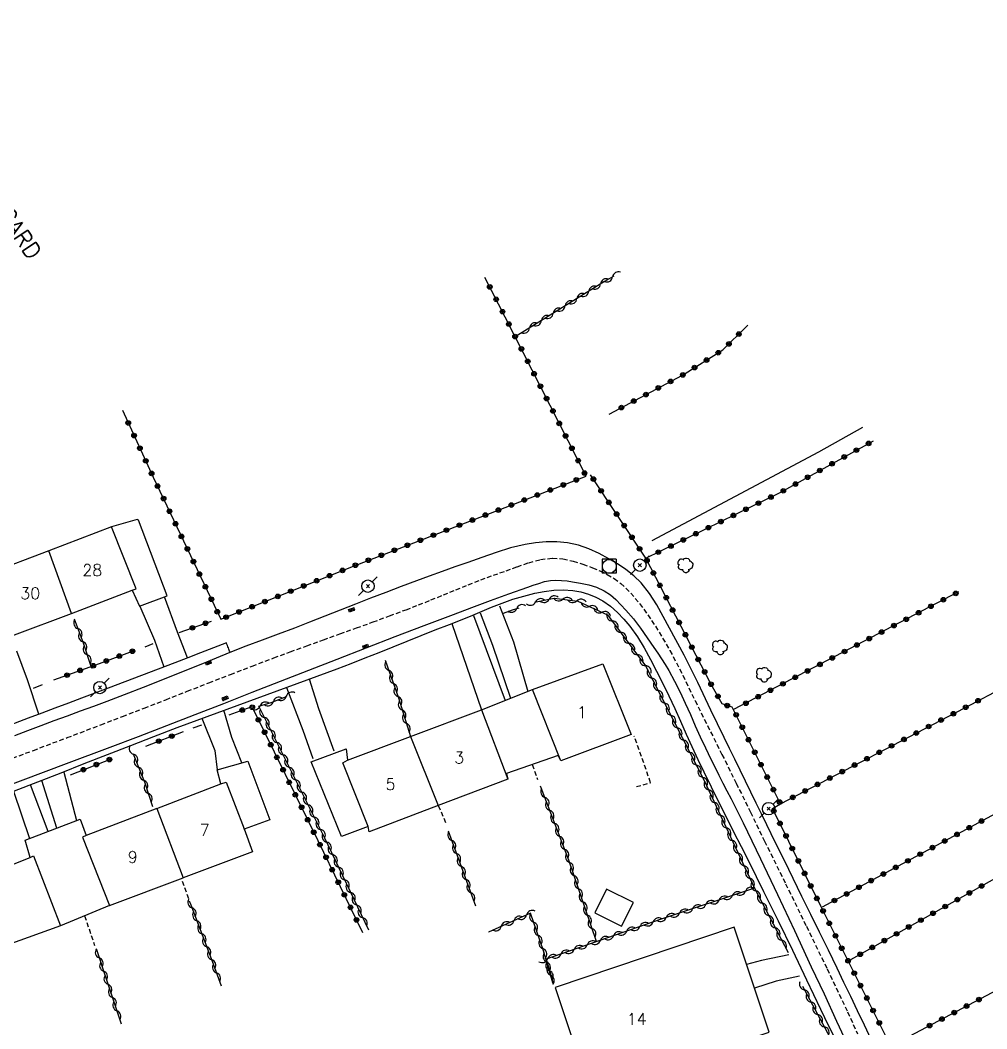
# Model space of a CAD drawing. Header units: millimetres. Extents: x 157000 to 158001, y 157000 to 158002.
# Drawn here: x 157715.7 to 157819.8, y 157885.9 to 157994.6 of the extents above; entities that cross this region are included whole.
import ezdxf
from ezdxf.enums import TextEntityAlignment as Align

# ---------------------------------------------------------------- set-up
doc = ezdxf.new("R2010")
doc.units = ezdxf.units.MM
doc.linetypes.add('DASHED', pattern=[0.75, 0.5, -0.25])
doc.layers.get('0').update_dxf_attribs({"linetype": 'CONTINUOUS'})
for name, color, linetype in [('W0001', 6, 'DASHED'), ('W0008', 7, 'CONTINUOUS'), ('W0014', 7, 'CONTINUOUS'), ('W0017', 7, 'CONTINUOUS'), ('W0101', 7, 'CONTINUOUS'), ('W0104', 1, 'CONTINUOUS'), ('W0112', 1, 'DASHED'), ('W0300', 7, 'CONTINUOUS'), ('W0310', 3, 'CONTINUOUS'), ('W0323', 7, 'CONTINUOUS'), ('W0401', 7, 'CONTINUOUS'), ('W0420', 7, 'CONTINUOUS'), ('W0473', 7, 'CONTINUOUS'), ('W0989', 7, 'CONTINUOUS'), ('W0991', 7, 'CONTINUOUS'), ('W1102', 7, 'CONTINUOUS')]:
    doc.layers.add(name, color=color, linetype=linetype)
doc.styles.get("Standard").update_dxf_attribs({"font": 'romans.shx', "width": 0.85})

# ---------------------------------------------------------------- blocks, each defined once
blk = doc.blocks.new('T473')
for p, q in [((-0.166667, 0.166667), (0.166667, -0.166667)), ((-0.166667, -0.166667), (0.166667, 0.166667)), ((0.500001, 0.500001), (1.000002, 1.000002)), ((-1.000002, -1.000002), (-0.500001, -0.500001))]:
    blk.add_line(p, q)
blk.add_ellipse((0, 0), major_axis=(0.471405, 0.471405), ratio=1, start_param=5.4977871438, end_param=11.780972451)
blk = doc.blocks.new('T300')
for p, q in [((-0.8, 0.51), (-0.86, 0.34)), ((-0.86, 0.34), (-0.86, 0.17)), ((-0.86, 0.17), (-0.74, 0.06)), ((-0.69, 0.63), (-0.8, 0.51)), ((-0.8, -0.06), (-0.74, 0.06)), ((-0.74, 0.06), (-0.69, 0.11)), ((-0.57, 0.69), (-0.69, 0.63)), ((-0.46, 0.69), (-0.57, 0.69)), ((-0.29, 0.63), (-0.46, 0.69)), ((-0.29, 0.63), (-0.17, 0.74)), ((-0.23, 0.57), (-0.29, 0.63)), ((-0.17, 0.74), (-0.06, 0.8)), ((-0.06, 0.8), (0.06, 0.8)), ((0.06, 0.8), (0.23, 0.74)), ((0.23, 0.74), (0.34, 0.63)), ((0.34, 0.63), (0.4, 0.51)), ((0.46, 0.46), (0.34, 0.46)), ((0.4, 0.51), (0.4, 0.46)), ((0.57, 0.4), (0.46, 0.46)), ((0.57, 0.4), (0.69, 0.29)), ((0.69, 0.29), (0.74, 0.17)), ((0.74, 0.06), (0.69, -0.17)), ((0.74, 0.17), (0.74, 0.06)), ((-0.8, -0.17), (-0.8, -0.06)), ((-0.8, -0.23), (-0.8, -0.17)), ((-0.74, -0.34), (-0.8, -0.23)), ((-0.69, -0.4), (-0.74, -0.34)), ((-0.51, -0.46), (-0.69, -0.4)), ((-0.4, -0.46), (-0.51, -0.46)), ((-0.4, -0.46), (-0.34, -0.46)), ((-0.34, -0.46), (-0.34, -0.4)), ((-0.34, -0.51), (-0.34, -0.46)), ((-0.29, -0.63), (-0.34, -0.51)), ((-0.17, -0.74), (-0.29, -0.63)), ((-0.06, -0.8), (-0.17, -0.74)), ((0.06, -0.8), (-0.06, -0.8)), ((0.17, -0.74), (0.06, -0.8)), ((0.23, -0.69), (0.17, -0.74)), ((0.29, -0.46), (0.23, -0.46)), ((0.29, -0.63), (0.23, -0.69)), ((0.46, -0.4), (0.29, -0.46)), ((0.34, -0.51), (0.29, -0.63)), ((0.34, -0.51), (0.34, -0.46)), ((0.57, -0.34), (0.46, -0.4)), ((0.63, -0.29), (0.57, -0.34)), ((0.69, -0.17), (0.63, -0.29))]:
    blk.add_line(p, q)
blk = doc.blocks.new('T401')
for p, q in [((-0.3, 0.3), (0, 0.3)), ((-0.3, -0.25), (-0.3, 0.3)), ((-0.3, 0.15), (0, 0.15)), ((-0.3, 0), (0, 0)), ((0, 0.3), (0, -0.25)), ((-0.3, -0.15), (0, -0.15)), ((-0.3, -0.25), (-0.3, -0.3)), ((-0.3, -0.3), (0, -0.3)), ((0, -0.3), (0, -0.25))]:
    blk.add_line(p, q)
blk = doc.blocks.new('T420')
for p, q in [((0.75, 0.75), (-0.75, 0.75)), ((-0.75, 0.75), (-0.75, -0.75)), ((0.75, 0.75), (0.75, -0.75)), ((0.75, -0.75), (-0.75, -0.75))]:
    blk.add_line(p, q)
blk.add_ellipse((0, 0), major_axis=(-0.53, 0.53), ratio=1, start_param=3.926991, end_param=10.210176)
blk = doc.blocks.new('t310o')
at = {"color": 0, "linetype": 'Continuous'}
for centre, start, end in [((-0.5, 0.38), 216.8699, 323.1304), ((0.5, -0.37), 36.8699, 143.1303)]:
    blk.add_arc(centre, 0.625, start, end, dxfattribs=at)
blk = doc.blocks.new('t323o')
at = {"color": 0, "linetype": 'Continuous'}
for radius in [0.25, 0.15]:
    blk.add_circle((0, 0), radius, dxfattribs=at)

msp = doc.modelspace()

# ---------------------------------------------------------------- linework, layer by layer
at = {"layer": 'W0001'}
msp.add_lwpolyline([(157713.48, 157914.54), (157717.13, 157915.91), (157720.76, 157917.28), (157724.4, 157918.67), (157726.73, 157919.56), (157729.06, 157920.46), (157731.38, 157921.37), (157733.7, 157922.28), (157736.03, 157923.19), (157738.36, 157924.09), (157740.69, 157924.99), (157743.02, 157925.87), (157744.79, 157926.53), (157746.57, 157927.18), (157748.35, 157927.82), (157750.14, 157928.46), (157751.92, 157929.1), (157753.7, 157929.74), (157755.48, 157930.4), (157757.25, 157931.06), (157758.6, 157931.58), (157759.94, 157932.11), (157761.28, 157932.66), (157762.62, 157933.21), (157763.96, 157933.75), (157765.3, 157934.27), (157766.66, 157934.78), (157768.02, 157935.25), (157769.23, 157935.68), (157770.46, 157936.12), (157771.73, 157936.47), (157773.04, 157936.62), (157774.15, 157936.54), (157775.25, 157936.3), (157776.3, 157935.96), (157777.33, 157935.58), (157778.13, 157935.24), (157778.91, 157934.86), (157779.67, 157934.42), (157780.37, 157933.9), (157781.45, 157932.86), (157782.41, 157931.72), (157783.28, 157930.51), (157784.11, 157929.28), (157785.67, 157926.68), (157787.06, 157924), (157788.37, 157921.28), (157789.71, 157918.58), (157791.27, 157915.48), (157792.81, 157912.37), (157794.34, 157909.26), (157795.86, 157906.14), (157798.12, 157901.55), (157800.37, 157896.96), (157802.6, 157892.36), (157804.79, 157887.74), (157805.87, 157885.39)], dxfattribs=at)
at = {"layer": 'W0008'}
msp.add_lwpolyline([(157807.35, 157884.78), (157806.61, 157886.32), (157805.88, 157887.85), (157805.15, 157889.38), (157804.41, 157890.92), (157803.67, 157892.45), (157802.73, 157894.38), (157801.78, 157896.31), (157800.83, 157898.24), (157799.89, 157900.17), (157798.94, 157902.1), (157797.99, 157904.03), (157797.04, 157905.96), (157796.1, 157907.89), (157795.52, 157909.07), (157794.95, 157910.24), (157794.38, 157911.42), (157793.81, 157912.6), (157793.24, 157913.77), (157792.67, 157914.95), (157792.1, 157916.12), (157791.52, 157917.29), (157790.08, 157920.25), (157788.66, 157923.22), (157787.19, 157926.17), (157785.63, 157929.07), (157784.94, 157930.32), (157784.25, 157931.59), (157783.47, 157932.81), (157782.57, 157933.95), (157781.78, 157934.71), (157780.93, 157935.4), (157780.03, 157936.01), (157779.09, 157936.56), (157778.04, 157937.12), (157776.95, 157937.61), (157775.81, 157938), (157774.64, 157938.27), (157773.5, 157938.39), (157772.34, 157938.38), (157771.2, 157938.27), (157770.07, 157938.1), (157768.49, 157937.74), (157766.95, 157937.24), (157765.43, 157936.69), (157763.91, 157936.15), (157762.52, 157935.68), (157761.14, 157935.19), (157759.76, 157934.69), (157758.38, 157934.18), (157756.73, 157933.56), (157755.08, 157932.93), (157753.44, 157932.29), (157751.8, 157931.65), (157750.16, 157931.01), (157748.52, 157930.36), (157746.87, 157929.72), (157745.23, 157929.09), (157743.49, 157928.43), (157741.76, 157927.77), (157740.02, 157927.12), (157738.28, 157926.46)], dxfattribs=at)
at = {"layer": 'W0014'}
for points in [[(157711.31, 157910.97), (157716.01, 157912.72), (157720.7, 157914.48), (157725.38, 157916.25), (157728.44, 157917.42), (157731.5, 157918.6), (157734.56, 157919.79), (157737.62, 157920.97), (157740.67, 157922.17), (157743.73, 157923.36), (157746.79, 157924.54), (157749.84, 157925.73), (157752.97, 157926.94), (157756.1, 157928.16), (157759.22, 157929.36), (157762.36, 157930.55), (157764.35, 157931.3), (157766.34, 157932.05), (157768.34, 157932.78), (157770.36, 157933.48), (157770.96, 157933.69), (157771.56, 157933.9), (157772.17, 157934.09), (157772.8, 157934.21), (157773.4, 157934.24), (157774, 157934.22), (157774.59, 157934.16), (157775.18, 157934.07), (157776.05, 157933.92), (157776.92, 157933.73), (157777.78, 157933.48), (157778.59, 157933.11), (157779.26, 157932.68), (157779.85, 157932.16), (157780.4, 157931.6), (157780.93, 157931.03), (157781.75, 157930.07), (157782.5, 157929.06), (157783.22, 157928.02), (157783.93, 157926.99), (157784.35, 157926.38), (157784.77, 157925.77), (157785.17, 157925.15), (157785.54, 157924.52), (157786.17, 157923.36), (157786.76, 157922.18), (157787.32, 157920.98), (157787.87, 157919.78), (157788.4, 157918.57), (157788.94, 157917.37), (157789.49, 157916.17), (157790.06, 157914.98), (157790.49, 157914.12), (157790.92, 157913.25), (157791.36, 157912.39), (157791.81, 157911.54), (157792.25, 157910.68), (157792.69, 157909.82), (157793.13, 157908.96), (157793.56, 157908.1), (157795.43, 157904.24), (157797.26, 157900.37), (157799.07, 157896.49), (157800.89, 157892.61), (157802.26, 157889.68), (157803.62, 157886.75), (157804.98, 157883.83)], [(157715.1, 157911.55), (157717.61, 157912.52), (157720.11, 157913.5), (157722.61, 157914.49), (157725.1, 157915.47), (157727.61, 157916.45), (157730.11, 157917.42), (157732.62, 157918.38), (157734.77, 157919.18), (157736.92, 157919.97), (157739.07, 157920.75), (157741.22, 157921.53), (157743.38, 157922.31), (157745.53, 157923.1), (157747.68, 157923.89), (157749.83, 157924.7), (157751.34, 157925.28), (157752.85, 157925.87), (157754.36, 157926.47), (157755.87, 157927.08), (157757.38, 157927.68), (157758.89, 157928.28), (157760.4, 157928.88), (157761.92, 157929.46), (157764.18, 157930.37), (157766.45, 157931.33), (157768.76, 157932.2), (157771.13, 157932.85), (157772.14, 157933.04), (157773.15, 157933.17), (157774.18, 157933.21), (157775.21, 157933.14), (157776.06, 157932.98), (157776.89, 157932.74), (157777.69, 157932.41), (157778.46, 157932.01), (157779.28, 157931.43), (157780.03, 157930.77), (157780.72, 157930.05), (157781.36, 157929.3), (157782.18, 157928.15), (157782.9, 157926.94), (157783.56, 157925.69), (157784.21, 157924.45), (157784.89, 157923.11), (157785.55, 157921.77), (157786.19, 157920.41), (157786.81, 157919.04), (157787.42, 157917.67), (157788.04, 157916.31), (157788.67, 157914.94), (157789.31, 157913.59), (157790.1, 157911.97), (157790.91, 157910.36), (157791.72, 157908.75), (157792.53, 157907.15), (157793.34, 157905.54), (157794.15, 157903.93), (157794.96, 157902.32), (157795.76, 157900.71), (157797.31, 157897.54), (157798.85, 157894.37), (157800.38, 157891.2), (157801.9, 157888.02), (157802.76, 157886.24), (157803.64, 157884.46)], [(157737.91, 157927.48), (157736.52, 157926.94), (157735.13, 157926.4), (157733.74, 157925.87), (157732.34, 157925.34), (157730.56, 157924.66), (157728.77, 157923.98), (157726.98, 157923.3), (157725.19, 157922.62), (157723.76, 157922.08), (157722.32, 157921.54), (157720.89, 157921), (157719.45, 157920.45), (157718.02, 157919.91), (157716.58, 157919.37), (157715.15, 157918.83), (157713.72, 157918.28), (157712.14, 157917.68), (157710.57, 157917.07), (157709, 157916.46), (157707.43, 157915.85)], [(157738.31, 157926.48), (157738.26, 157926.59), (157738.22, 157926.71), (157738.17, 157926.83), (157738.13, 157926.95), (157738.08, 157927.08), (157738.02, 157927.22), (157737.97, 157927.35), (157737.92, 157927.49)], [(157738.27, 157926.45), (157735.32, 157925.24), (157732.37, 157924.05), (157729.41, 157922.87), (157726.44, 157921.71), (157725.02, 157921.17), (157723.6, 157920.65), (157722.18, 157920.13), (157720.76, 157919.61), (157719.33, 157919.09), (157717.91, 157918.56), (157716.49, 157918.02), (157715.09, 157917.47)]]:
    msp.add_lwpolyline(points, dxfattribs=at)
at = {"layer": 'W0017'}
for points in [[(157733.72, 157925.87), (157732.66, 157928.63), (157731.25, 157932.46)], [(157728.59, 157931.46), (157730.16, 157927.77), (157731.19, 157924.9)], [(157767.31, 157931.49), (157768.83, 157927.6), (157770.37, 157922.27)], [(157764.5, 157930.45), (157767.92, 157921.29)], [(157765.23, 157930.73), (157766.55, 157927.25), (157768.49, 157921.52)], [(157762.19, 157929.57), (157765.38, 157920.26)], [(157717.7, 157919.8), (157716.5, 157923.51), (157715.34, 157926.6)], [(157749.5, 157915.82), (157747.87, 157920.39), (157746.84, 157923.58)], [(157744.37, 157922.68), (157746.13, 157918.08), (157747.23, 157915.02)], [(157735.28, 157919.37), (157736.65, 157915.89), (157736.93, 157913.83)], [(157739.57, 157914.56), (157738.49, 157917.31), (157737.62, 157920.23)], [(157719.64, 157907.53), (157718.05, 157912.67)], [(157720.39, 157913.58), (157721.78, 157908.34)], [(157718.7, 157907.17), (157716.81, 157912.19)], [(157715, 157911.5), (157716.69, 157906.4)], [(157798.47, 157893.89), (157795.53, 157893.27), (157793.92, 157892.84)], [(157799.61, 157891.6), (157797.1, 157891.06), (157794.76, 157890.31)]]:
    msp.add_lwpolyline(points, dxfattribs=at)
at = {"layer": 'W0101'}
for points in [[(157721.23, 157930.67), (157727.78, 157933.16), (157728.2, 157933.3), (157725.55, 157939.99), (157718.79, 157937.42)], [(157718.79, 157937.42), (157712.34, 157934.97), (157714.81, 157928.23), (157715.1, 157928.34), (157721.23, 157930.67)], [(157757.72, 157917.4), (157765.38, 157920.26), (157768.21, 157912.82), (157760.73, 157909.98)], [(157760.73, 157909.98), (157753.3, 157907.15), (157753.17, 157907.71), (157750.43, 157914.57), (157750.95, 157914.87), (157750.95, 157914.87), (157757.72, 157917.4)], [(157730.43, 157909.65), (157737.32, 157912.29), (157737.9, 157912.49), (157739.82, 157907.45), (157740.71, 157904.98), (157733.24, 157902.17)], [(157730.43, 157909.65), (157722.81, 157906.73), (157722.41, 157906.55), (157725.33, 157899.19), (157733.24, 157902.17)], [(157792.58, 157896.88), (157773.32, 157890.35), (157777.22, 157878.58), (157777.17, 157878.58), (157774.69, 157877.88)], [(157776.25, 157870.6), (157776.77, 157869.15), (157780.1, 157870.25), (157779.96, 157870.32), (157786.37, 157872.45), (157783.45, 157881.2), (157796.34, 157885.56), (157792.58, 157896.88)]]:
    msp.add_lwpolyline(points, dxfattribs=at)
for points in [[(157770.88, 157922.48), (157778.43, 157925.24), (157781.49, 157917.63), (157773.92, 157914.8)], [(157709.46, 157901.45), (157716.78, 157904.38), (157717.15, 157904.56), (157720.03, 157897.02), (157712.16, 157894.16)]]:
    msp.add_lwpolyline(points, close=True, dxfattribs=at)
at = {"layer": 'W0104'}
for points in [[(157727.78, 157933.16), (157728.54, 157931.44), (157731.53, 157932.57), (157728.45, 157940.72), (157728.3, 157940.79), (157725.55, 157939.99)], [(157765.38, 157920.26), (157770.88, 157922.48)], [(157747.03, 157914.66), (157750.82, 157916.09), (157750.95, 157914.87)], [(157773.92, 157914.8), (157773.63, 157915.36), (157768.06, 157913.43), (157768.21, 157912.82)], [(157737.32, 157912.29), (157736.93, 157913.83), (157740.23, 157914.74), (157742.6, 157908.44), (157739.83, 157907.44), (157739.82, 157907.45)], [(157753.17, 157907.71), (157750.3, 157906.64), (157747.03, 157914.66)], [(157716.78, 157904.38), (157716.23, 157906.23), (157722.17, 157908.49), (157722.81, 157906.73)], [(157725.33, 157899.19), (157725.32, 157899.19), (157720.03, 157897.02)]]:
    msp.add_lwpolyline(points, dxfattribs=at)
msp.add_lwpolyline([(157778.85, 157900.97), (157777.58, 157898.42), (157780.46, 157896.98), (157781.73, 157899.52)], close=True, dxfattribs=at)
at = {"layer": 'W0112'}
for points in [[(157782.06, 157912.01), (157783.59, 157912.43), (157781.83, 157917.45)], [(157770.84, 157914.39), (157771.41, 157912.77)], [(157760.73, 157909.98), (157761.56, 157908)], [(157733.14, 157901.83), (157734.07, 157899.27)], [(157722.64, 157898.09), (157723.72, 157894.9)]]:
    msp.add_lwpolyline(points, dxfattribs=at)
at = {"layer": 'W0300'}
msp.add_lwpolyline([(157806.42, 157950.69), (157801.66, 157948.03), (157783.73, 157938.49)], dxfattribs=at)
at = {"layer": 'W0310'}
for points in [[(157779.62, 157967), (157778.64, 157966.43), (157769.28, 157960.63)], [(157771.1, 157931.87), (157773.2, 157932.3), (157775.77, 157932), (157778.96, 157930.52), (157783.05, 157925), (157789.37, 157912.65), (157794.76, 157901.06), (157798.39, 157894.12)], [(157767.76, 157930.69), (157768.73, 157931.06), (157769.45, 157931.28)], [(157721.5, 157930.09), (157722.48, 157927.51), (157723.39, 157924.77)], [(157755, 157925.64), (157756.43, 157921.57), (157757.72, 157917.4)], [(157753.23, 157896.55), (157748.48, 157906.54), (157741.4, 157920.66), (157742.73, 157921.08), (157744.37, 157921.73)], [(157727.87, 157915.54), (157729.11, 157912.4), (157729.97, 157909.86)], [(157777.76, 157895.31), (157774.79, 157904.08), (157771.74, 157912.05)], [(157761.8, 157907.26), (157764.75, 157899.17)], [(157794.77, 157901.05), (157784.61, 157897.69), (157772.33, 157893.42), (157772.73, 157892.09), (157773.08, 157890.71)], [(157734.07, 157899.27), (157736.48, 157892.92), (157737.36, 157890.53)], [(157773.06, 157890.87), (157772.07, 157894.31), (157770.65, 157898.38), (157766.15, 157896.34), (157766.14, 157896.34)], [(157723.88, 157894.58), (157724.96, 157891.29), (157726.58, 157886.44)], [(157799.93, 157890.51), (157802.89, 157885), (157804.74, 157881.3), (157802.74, 157880.58), (157800.31, 157879.67), (157798.56, 157879.09)]]:
    msp.add_lwpolyline(points, dxfattribs=at)
at = {"layer": 'W0323'}
for points in [[(157726.71, 157952.55), (157730.03, 157945.35), (157737.32, 157930.03), (157751.6, 157935.77), (157776.64, 157945.44), (157767.94, 157962.58), (157765.75, 157966.86)], [(157779.12, 157952.13), (157787.02, 157956.33), (157791.36, 157959.05), (157793.92, 157961.56), (157794.06, 157961.72)], [(157783.07, 157936.6), (157797.6, 157943.71), (157807.59, 157949.27)], [(157893.15, 157924.77), (157884.63, 157918.99), (157869.74, 157909.57), (157867.23, 157913.73), (157855.54, 157908.02), (157829.36, 157894.55), (157809.46, 157884.06), (157801.94, 157899.05), (157796.72, 157909.66), (157797.57, 157910.16), (157792.38, 157920.58), (157791.3, 157920.91), (157790.12, 157922.99), (157783.07, 157936.6), (157777.12, 157945.6)], [(157816.76, 157932.99), (157810.41, 157929.67), (157792.52, 157920.3)], [(157732.83, 157928.62), (157736.32, 157929.83)], [(157729.17, 157927.07), (157730.01, 157927.42)], [(157719.34, 157923.5), (157724.23, 157925.27), (157728.07, 157926.69)], [(157717.15, 157922.62), (157718.11, 157922.99)], [(157797.57, 157910.16), (157817.41, 157920.5), (157821.9, 157922.86)], [(157738.21, 157919.74), (157740.57, 157920.59)], [(157740.68, 157920.57), (157747.76, 157906.21), (157752.58, 157896.3)], [(157734.32, 157918.33), (157735.27, 157918.65)], [(157729.22, 157916.35), (157733.29, 157917.95)], [(157721.11, 157913.29), (157725.61, 157915.04)], [(157827.15, 157912.51), (157819.83, 157908.62), (157802.06, 157899.03)], [(157838.22, 157911.58), (157827.2, 157905.78), (157804.85, 157893.21)]]:
    msp.add_lwpolyline(points, dxfattribs=at)
at = {"layer": 'W1102'}
for points in [[(157721.23, 157930.67), (157718.79, 157937.42)], [(157757.72, 157917.4), (157760.73, 157909.98)], [(157730.43, 157909.65), (157733.24, 157902.17)]]:
    msp.add_lwpolyline(points, dxfattribs=at)

# ---------------------------------------------------------------- block references
at = {"layer": 'W0300'}
for p in [(157787.39, 157935.83), (157791.1, 157926.99), (157795.84, 157924.05)]:
    msp.add_blockref('T300', p, dxfattribs=at)
at = {"layer": 'W0310'}
for p, rotation in [((157779.49, 157966.92), 209.8824508681628), ((157776.93, 157965.37), 211.815098447213), ((157778.2, 157966.16), 211.815098447213), ((157775.65, 157964.58), 211.815098447213), ((157773.1, 157963), 211.815098447213), ((157774.38, 157963.79), 211.815098447213), ((157771.83, 157962.21), 211.815098447213), ((157770.55, 157961.42), 211.815098447213), ((157771.2, 157931.89), 11.62978295844573), ((157772.67, 157932.19), 11.62978295844573), ((157774.15, 157932.19), 353.3005074912784), ((157775.64, 157932.01), 353.3005074912784), ((157769.17, 157931.19), 17.1362745020779), ((157777.01, 157931.42), 335.1702118021446), ((157778.37, 157930.79), 335.1702118021446), ((157779.47, 157929.84), 306.5512017104192), ((157721.91, 157929.02), 290.6531813125986), ((157780.36, 157928.63), 306.5512017104192), ((157722.43, 157927.62), 290.6531813125986), ((157781.26, 157927.43), 306.5512017104192), ((157722.92, 157926.2), 288.5480820714085), ((157782.15, 157926.22), 306.5512017104192), ((157783.04, 157925.02), 306.5512017104192), ((157755.39, 157924.53), 289.3213934128606), ((157783.73, 157923.68), 297.1041853924324), ((157755.89, 157923.11), 289.3213934128606), ((157756.38, 157921.7), 289.3213934128606), ((157784.41, 157922.35), 297.1041853924324), ((157742.97, 157921.17), 21.71099964202252), ((157744.36, 157921.73), 21.71099964202252), ((157785.09, 157921.01), 297.1041853924324), ((157741.54, 157920.7), 17.51111330066279), ((157742.01, 157919.45), 116.6153632952464), ((157756.83, 157920.26), 287.2773224567713), ((157785.78, 157919.68), 297.1041853924324), ((157757.28, 157918.83), 287.2773224567713), ((157786.46, 157918.34), 297.1041853924324), ((157742.68, 157918.11), 116.6153632952464), ((157743.35, 157916.77), 116.6153632952464), ((157787.15, 157917), 297.1041853924324), ((157727.9, 157915.49), 291.423495242537), ((157744.02, 157915.43), 116.6153632952464), ((157787.83, 157915.67), 297.1041853924324), ((157728.44, 157914.09), 291.423495242537), ((157744.7, 157914.08), 116.6153632952464), ((157788.51, 157914.33), 297.1041853924324), ((157745.37, 157912.74), 116.6153632952464), ((157789.2, 157913), 297.1041853924324), ((157728.99, 157912.69), 291.423495242537), ((157729.49, 157911.28), 288.7590317929848), ((157746.04, 157911.4), 116.6153632952464), ((157772.21, 157910.84), 110.8992471850178), ((157789.84, 157911.65), 294.9372897336975), ((157746.71, 157910.06), 116.6153632952464), ((157790.47, 157910.29), 294.9372897336975), ((157747.38, 157908.72), 116.6153632952464), ((157772.74, 157909.44), 110.8992471850178), ((157791.11, 157908.92), 294.9372897336975), ((157748.06, 157907.38), 116.6153632952464), ((157773.28, 157908.04), 110.8992471850178), ((157791.74, 157907.56), 294.9372897336975), ((157762.18, 157906.21), 290.0085281546293), ((157773.81, 157906.64), 110.8992471850178), ((157748.72, 157906.03), 115.4321669145505), ((157774.35, 157905.24), 110.8992471850178), ((157792.37, 157906.2), 294.9372897336975), ((157749.36, 157904.68), 115.4321669145505), ((157762.69, 157904.8), 290.0085281546293), ((157793, 157904.84), 294.9372897336975), ((157750.01, 157903.32), 115.4321669145505), ((157763.21, 157903.4), 290.0085281546293), ((157774.87, 157903.83), 108.728469715767), ((157793.64, 157903.48), 294.9372897336975), ((157750.65, 157901.97), 115.4321669145505), ((157763.72, 157901.99), 290.0085281546293), ((157775.36, 157902.41), 108.728469715767), ((157794.27, 157902.12), 294.9372897336975), ((157775.84, 157900.99), 108.728469715767), ((157751.29, 157900.61), 115.4321669145505), ((157764.23, 157900.58), 290.0085281546293), ((157792.39, 157900.27), 198.323195272121), ((157793.81, 157900.74), 198.323195272121), ((157794.91, 157900.77), 297.567207501049), ((157734.19, 157898.95), 290.7891222247765), ((157751.94, 157899.26), 115.4321669145505), ((157776.32, 157899.57), 108.728469715767), ((157789.54, 157899.32), 198.323195272121), ((157790.96, 157899.79), 198.323195272121), ((157795.61, 157899.44), 297.567207501049), ((157734.72, 157897.55), 290.7891222247765), ((157752.58, 157897.9), 115.4321669145505), ((157770.24, 157898.19), 204.3270208683463), ((157776.8, 157898.15), 108.728469715767), ((157786.69, 157898.38), 198.323195272121), ((157788.11, 157898.85), 198.323195272121), ((157796.3, 157898.11), 297.567207501049), ((157767.5, 157896.96), 204.3270208683463), ((157768.87, 157897.57), 204.3270208683463), ((157771, 157897.4), 109.116208280988), ((157777.28, 157896.73), 108.728469715767), ((157782.43, 157896.93), 199.2014484281621), ((157783.85, 157897.43), 199.2014484281621), ((157785.27, 157897.91), 198.323195272121), ((157797, 157896.78), 297.567207501049), ((157735.26, 157896.15), 290.7891222247765), ((157771.49, 157895.98), 109.116208280988), ((157779.6, 157895.95), 199.2014484281621), ((157781.01, 157896.44), 199.2014484281621), ((157797.69, 157895.45), 297.567207501049), ((157735.79, 157894.75), 290.7891222247765), ((157771.98, 157894.56), 109.116208280988), ((157776.76, 157894.96), 199.2014484281621), ((157778.18, 157895.45), 199.2014484281621), ((157724.21, 157893.56), 288.1576036226994), ((157736.32, 157893.35), 290.7891222247765), ((157773.93, 157893.97), 199.2014484281621), ((157775.35, 157894.47), 199.2014484281621), ((157724.68, 157892.13), 288.1576036226994), ((157772.51, 157893.48), 199.2014484281621), ((157772.41, 157893.13), 106.0946547676597), ((157772.7, 157892.16), 286.6042001751084), ((157736.84, 157891.94), 290.10286037221), ((157772.82, 157891.69), 106.0946547676597), ((157725.15, 157890.71), 288.5554022812373), ((157800.14, 157890.11), 298.2864813166974), ((157725.63, 157889.29), 288.5554022812373), ((157726.11, 157887.86), 288.5554022812373), ((157800.86, 157888.79), 298.2864813166974), ((157801.57, 157887.46), 298.2864813166974), ((157802.28, 157886.14), 298.2864813166974)]:
    msp.add_blockref('t310o', p, dxfattribs=dict(at, rotation=rotation))
at = {"layer": 'W0323'}
for p, rotation in [((157766.27, 157965.84), 117.1331393976262), ((157766.96, 157964.5), 117.1331393976262), ((157767.64, 157963.17), 117.1331393976262), ((157768.32, 157961.83), 116.9104995808173), ((157769, 157960.49), 116.9104995808173), ((157793.09, 157960.75), 44.43452507677146), ((157769.68, 157959.16), 116.9104995808173), ((157792.02, 157959.7), 44.43452507677146), ((157790.88, 157958.75), 32.06830643827827), ((157770.36, 157957.82), 116.9104995808173), ((157788.33, 157957.15), 32.06830643827827), ((157789.61, 157957.95), 32.06830643827827), ((157771.04, 157956.48), 116.9104995808173), ((157787.06, 157956.36), 32.06830643827827), ((157771.72, 157955.14), 116.9104995808173), ((157784.42, 157954.95), 28.00737384665138), ((157785.74, 157955.65), 28.00737384665138), ((157772.39, 157953.81), 116.9104995808173), ((157783.09, 157954.24), 28.00737384665138), ((157780.44, 157952.83), 28.00737384665138), ((157781.77, 157953.54), 28.00737384665138), ((157773.07, 157952.47), 116.9104995808173), ((157727.34, 157951.19), 294.8037188499139), ((157773.75, 157951.13), 116.9104995808173), ((157727.97, 157949.82), 294.8037188499139), ((157774.43, 157949.79), 116.9104995808173), ((157728.6, 157948.46), 294.8037188499139), ((157775.11, 157948.46), 116.9104995808173), ((157805.75, 157948.25), 29.09861006558618), ((157807.06, 157948.98), 29.09861006558618), ((157729.22, 157947.1), 294.8037188499139), ((157775.79, 157947.12), 116.9104995808173), ((157804.44, 157947.52), 29.09861006558618), ((157801.81, 157946.06), 29.09861006558618), ((157803.13, 157946.79), 29.09861006558618), ((157729.85, 157945.74), 294.8037188499139), ((157775.59, 157945.04), 21.12164213613504), ((157776.47, 157945.78), 116.9104995808173), ((157777.43, 157945.13), 123.4647035211858), ((157800.5, 157945.33), 29.09861006558618), ((157730.49, 157944.38), 295.4287749351864), ((157772.79, 157943.96), 21.12164213613504), ((157774.19, 157944.5), 21.12164213613504), ((157778.26, 157943.87), 123.4647035211858), ((157797.88, 157943.87), 29.09861006558618), ((157799.19, 157944.6), 29.09861006558618), ((157731.14, 157943.03), 295.4287749351864), ((157769.99, 157942.88), 21.12164213613504), ((157771.39, 157943.42), 21.12164213613504), ((157796.54, 157943.2), 26.10717633847862), ((157731.78, 157941.67), 295.4287749351864), ((157767.2, 157941.8), 21.12164213613504), ((157768.6, 157942.34), 21.12164213613504), ((157779.09, 157942.62), 123.4647035211858), ((157793.85, 157941.88), 26.10717633847862), ((157795.2, 157942.54), 26.10717633847862), ((157764.4, 157940.72), 21.12164213613504), ((157765.8, 157941.26), 21.12164213613504), ((157779.92, 157941.37), 123.4647035211858), ((157792.5, 157941.22), 26.10717633847862), ((157732.43, 157940.32), 295.4287749351864), ((157761.6, 157939.63), 21.12164213613504), ((157763, 157940.17), 21.12164213613504), ((157780.74, 157940.12), 123.4647035211858), ((157789.81, 157939.9), 26.10717633847862), ((157791.16, 157940.56), 26.10717633847862), ((157733.07, 157938.96), 295.4287749351864), ((157758.8, 157938.55), 21.12164213613504), ((157760.2, 157939.09), 21.12164213613504), ((157781.57, 157938.87), 123.4647035211858), ((157787.11, 157938.58), 26.10717633847862), ((157788.46, 157939.24), 26.10717633847862), ((157733.71, 157937.61), 295.4287749351864), ((157756, 157937.47), 21.12164213613504), ((157757.4, 157938.01), 21.12164213613504), ((157782.4, 157937.62), 123.4647035211858), ((157785.77, 157937.92), 26.10717633847862), ((157734.36, 157936.25), 295.4287749351864), ((157753.2, 157936.39), 21.12164213613504), ((157754.6, 157936.93), 21.12164213613504), ((157783.2, 157936.35), 117.3779399893143), ((157784.42, 157937.26), 26.10717633847862), ((157750.41, 157935.29), 21.88366639711686), ((157751.8, 157935.85), 21.12164213613504), ((157735, 157934.9), 295.4287749351864), ((157747.63, 157934.18), 21.88366639711686), ((157749.02, 157934.73), 21.88366639711686), ((157783.89, 157935.02), 117.3779399893143), ((157735.65, 157933.54), 295.4287749351864), ((157744.84, 157933.06), 21.88366639711686), ((157746.24, 157933.62), 21.88366639711686), ((157784.58, 157933.69), 117.3779399893143), ((157736.29, 157932.19), 295.4287749351864), ((157742.06, 157931.94), 21.88366639711686), ((157743.45, 157932.5), 21.88366639711686), ((157785.27, 157932.36), 117.3779399893143), ((157815.11, 157932.13), 207.6207094025777), ((157816.44, 157932.82), 207.6207094025777), ((157736.93, 157930.84), 295.4287749351864), ((157739.28, 157930.82), 21.88366639711686), ((157740.67, 157931.38), 21.88366639711686), ((157785.96, 157931.02), 117.3779399893143), ((157813.78, 157931.43), 207.6207094025777), ((157737.88, 157930.26), 21.88366639711686), ((157811.12, 157930.04), 207.6207094025777), ((157812.45, 157930.74), 207.6207094025777), ((157734.25, 157929.11), 19.12617094815564), ((157735.66, 157929.6), 19.12617094815564), ((157786.65, 157929.69), 117.3779399893143), ((157808.46, 157928.65), 207.6483682313869), ((157809.79, 157929.35), 207.6483682313869), ((157787.34, 157928.36), 117.3779399893143), ((157807.13, 157927.95), 207.6483682313869), ((157727.79, 157926.59), 20.30854525101473), ((157788.03, 157927.03), 117.3779399893143), ((157804.48, 157926.56), 207.6483682313869), ((157805.8, 157927.26), 207.6483682313869), ((157724.98, 157925.55), 20.30854525101473), ((157726.38, 157926.07), 20.30854525101473), ((157788.72, 157925.7), 117.3779399893143), ((157803.15, 157925.87), 207.6483682313869), ((157722.16, 157924.52), 19.92946409121878), ((157723.57, 157925.03), 19.92946409121878), ((157789.41, 157924.36), 117.3779399893143), ((157800.49, 157924.47), 207.6483682313869), ((157801.82, 157925.17), 207.6483682313869), ((157720.75, 157924.01), 19.92946409121878), ((157799.16, 157923.78), 207.6483682313869), ((157790.1, 157923.03), 117.3779399893143), ((157796.5, 157922.39), 207.6483682313869), ((157797.83, 157923.08), 207.6483682313869), ((157790.84, 157921.73), 119.6706640072348), ((157795.17, 157921.69), 207.6483682313869), ((157818.85, 157921.26), 27.72686211913895), ((157739.62, 157920.25), 19.82896009541297), ((157740.69, 157920.55), 296.2450557356198), ((157791.84, 157920.74), 162.6429406303078), ((157793.85, 157920.99), 207.6483682313869), ((157817.52, 157920.56), 27.72686211913895), ((157741.35, 157919.2), 296.2450557356198), ((157792.8, 157919.74), 116.474776601168), ((157814.86, 157919.17), 27.52714496458973), ((157816.19, 157919.86), 27.52714496458973), ((157742.02, 157917.86), 296.2450557356198), ((157793.46, 157918.4), 116.474776601168), ((157812.2, 157917.78), 27.52714496458973), ((157813.53, 157918.48), 27.52714496458973), ((157730.62, 157916.9), 21.47999157048918), ((157732.02, 157917.44), 21.47999157048918), ((157794.13, 157917.05), 116.474776601168), ((157810.87, 157917.09), 27.52714496458973), ((157742.68, 157916.51), 296.2450557356198), ((157794.8, 157915.71), 116.474776601168), ((157808.21, 157915.7), 27.52714496458973), ((157809.54, 157916.4), 27.52714496458973), ((157725.31, 157914.92), 21.20310530293838), ((157743.34, 157915.16), 296.2450557356198), ((157806.88, 157915.01), 27.52714496458973), ((157722.51, 157913.83), 21.20310530293838), ((157723.91, 157914.38), 21.20310530293838), ((157744.01, 157913.82), 296.2450557356198), ((157795.47, 157914.37), 116.474776601168), ((157804.22, 157913.62), 27.52714496458973), ((157805.55, 157914.32), 27.52714496458973), ((157744.67, 157912.47), 296.2450557356198), ((157796.14, 157913.03), 116.474776601168), ((157802.89, 157912.93), 27.52714496458973), ((157796.81, 157911.68), 116.474776601168), ((157800.23, 157911.54), 27.52714496458973), ((157801.56, 157912.24), 27.52714496458973), ((157745.33, 157911.13), 296.2450557356198), ((157797.48, 157910.34), 116.474776601168), ((157798.9, 157910.85), 27.52714496458973), ((157746, 157909.78), 296.2450557356198), ((157796.85, 157909.38), 116.2031514103781), ((157746.66, 157908.44), 296.2450557356198), ((157797.52, 157908.04), 116.2031514103781), ((157819.22, 157908.29), 208.34957111419), ((157747.32, 157907.09), 296.2450557356198), ((157817.9, 157907.58), 208.34957111419), ((157798.18, 157906.69), 116.2031514103781), ((157815.26, 157906.15), 208.34957111419), ((157816.58, 157906.86), 208.34957111419), ((157747.98, 157905.75), 295.9553994100684), ((157798.84, 157905.34), 116.2031514103781), ((157812.62, 157904.73), 208.34957111419), ((157813.94, 157905.44), 208.34957111419), ((157748.64, 157904.4), 295.9553994100684), ((157799.5, 157904), 116.2031514103781), ((157811.3, 157904.01), 208.34957111419), ((157749.3, 157903.05), 295.9553994100684), ((157800.17, 157902.65), 116.2031514103781), ((157808.66, 157902.59), 208.34957111419), ((157809.98, 157903.3), 208.34957111419), ((157749.95, 157901.7), 295.9553994100684), ((157807.34, 157901.88), 208.34957111419), ((157800.83, 157901.31), 116.2031514103781), ((157804.7, 157900.45), 208.34957111419), ((157806.02, 157901.16), 208.34957111419), ((157817.92, 157900.56), 209.3476490468895), ((157819.23, 157901.3), 209.3476490468895), ((157750.61, 157900.35), 295.9553994100684), ((157801.49, 157899.96), 116.2031514103781), ((157803.38, 157899.74), 208.34957111419), ((157816.62, 157899.83), 209.3476490468895), ((157751.27, 157899), 295.9553994100684), ((157802.16, 157898.62), 116.649096132787), ((157814, 157898.36), 209.3476490468895), ((157815.31, 157899.09), 209.3476490468895), ((157751.92, 157897.65), 295.9553994100684), ((157802.83, 157897.28), 116.649096132787), ((157812.69, 157897.62), 209.3476490468895), ((157810.08, 157896.15), 209.3476490468895), ((157811.39, 157896.89), 209.3476490468895), ((157803.5, 157895.93), 116.649096132787), ((157808.77, 157895.42), 209.3476490468895), ((157804.17, 157894.59), 116.649096132787), ((157806.16, 157893.95), 209.3476490468895), ((157807.46, 157894.68), 209.3476490468895), ((157804.85, 157893.25), 116.649096132787), ((157805.52, 157891.91), 116.649096132787), ((157806.19, 157890.57), 116.649096132787), ((157806.87, 157889.23), 116.649096132787), ((157818.94, 157889.06), 207.7872456018543), ((157807.54, 157887.89), 116.649096132787), ((157816.29, 157887.66), 207.7872456018543), ((157817.61, 157888.36), 207.7872456018543), ((157808.21, 157886.55), 116.649096132787), ((157813.63, 157886.26), 207.7872456018543), ((157814.96, 157886.96), 207.7872456018543)]:
    msp.add_blockref('t323o', p, dxfattribs=dict(at, rotation=rotation))
at = {"layer": 'W0401'}
for p, rotation in [((157751.35, 157931.19), 111.4902059929593), ((157752.94, 157926.95), 291.2422000029633), ((157735.93, 157925.48), 112.2396416694498), ((157737.82, 157921.38), 291.2924497046871)]:
    msp.add_blockref('T401', p, dxfattribs=dict(at, rotation=rotation))
at = {"layer": 'W0420'}
msp.add_blockref('T420', (157779.14, 157935.74), dxfattribs=at)
at = {"layer": 'W0473'}
for p in [(157782.43, 157935.86), (157753.15, 157933.6), (157724.29, 157922.68), (157796.3, 157909.63)]:
    msp.add_blockref('T473', p, dxfattribs=at)

# ---------------------------------------------------------------- texts
at = {"layer": 'W0989'}
msp.add_text('AVENUE FERME FRANCARD', height=1.75, rotation=304.0803, dxfattribs=at).set_placement((157699.39, 157994.15))
at = {"layer": 'W0991'}
for s, p in [('28', (157723.47, 157935.33)), ('30', (157716.79, 157932.82)), ('1', (157776.19, 157920.02)), ('3', (157762.99, 157915.12)), ('5', (157755.58, 157912.27)), ('7', (157735.58, 157907.33)), ('9', (157727.83, 157904.42)), ('14', (157782.1, 157886.97))]:
    msp.add_text(s, height=1.25, dxfattribs=at).set_placement(p, align=Align.MIDDLE_CENTER)

doc.saveas('drawing.dxf')
